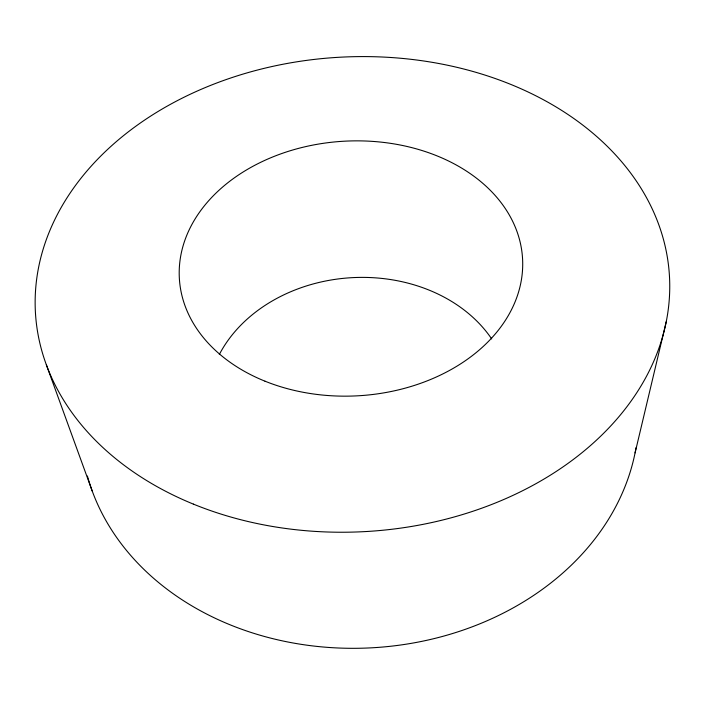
<?xml version="1.0" encoding="UTF-8"?>
<svg xmlns="http://www.w3.org/2000/svg" width="705" height="705" viewBox="0 0 705 705"><rect width="100%" height="100%" fill="white"/><g stroke="black" fill="none" stroke-linecap="round" stroke-linejoin="round"><path stroke-width="1.06" d="M635.073 452.892L666.251 321.665M46.345 364.776L92.276 491.165M636.051 447.684A279.171 226.719 -3.3 0 1 370.76 647.86A279.171 226.719 -3.3 0 1 87.411 476.016M219.325 354.492A151.408 122.15 -3.3 0 1 351.583 277.691A151.408 122.15 -3.3 0 1 491.693 338.938M193.381 504.11A317.532 237.514 -3.3 0 0 669.75 286.724A317.532 237.514 -3.3 0 0 194.21 92.399A317.532 237.514 -3.3 0 0 193.381 504.11M264.974 381.176A171.888 127.482 -3.3 0 0 522.713 264.155A171.888 127.482 -3.3 0 0 265.177 160.202A171.888 127.482 -3.3 0 0 264.974 381.176"/></g></svg>
